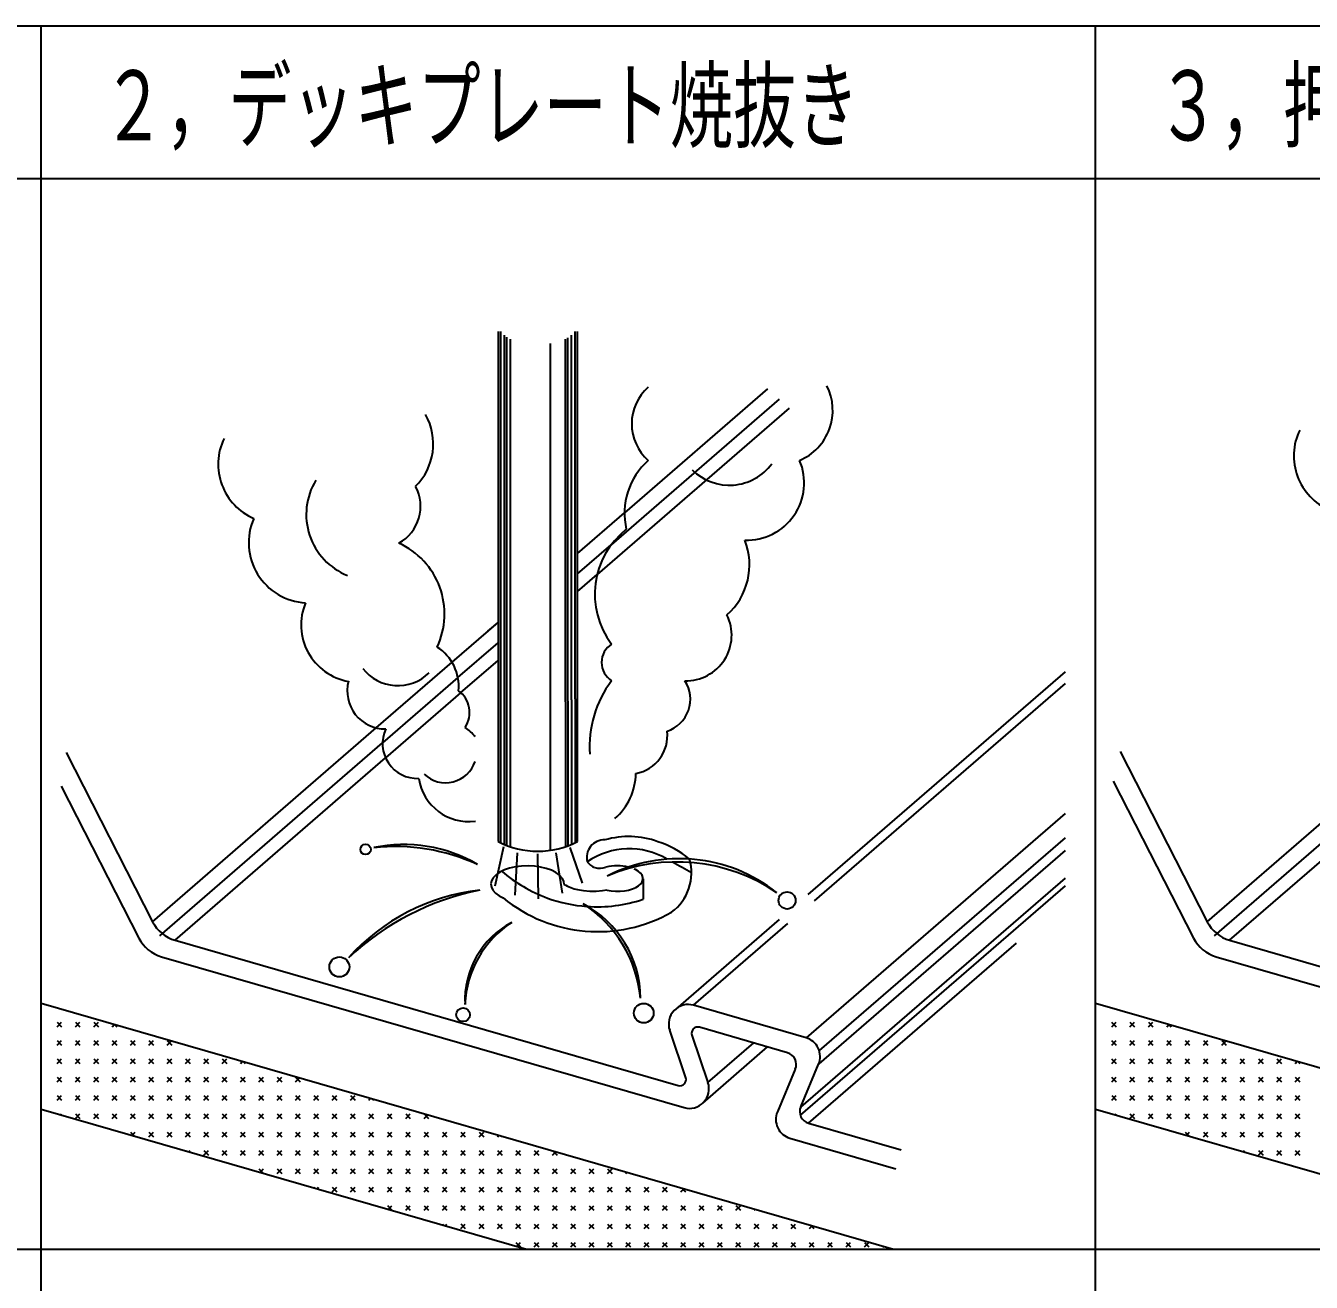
# Model space of a CAD drawing. Extents: x 4 to 588, y 3 to 416.
# Drawn here: x 188.75 to 229.11, y 47.83 to 87.25 of the extents above; entities that cross this region are included whole.
import ezdxf

# ---------------------------------------------------------------- set-up
doc = ezdxf.new("R2010")
doc.units = 0
doc.header["$LTSCALE"] = 0.5
doc.header["$MEASUREMENT"] = 0
doc.layers.add('M2-2-0', color=7, linetype='Continuous')
doc.styles.get("Standard").update_dxf_attribs({"font": 'txt', "width": 0.8, "height": 50, "bigfont": 'EXTFONT'})

msp = doc.modelspace()

# ---------------------------------------------------------------- linework, layer by layer
at = {"layer": 'M2-2-0', "color": 7, "linetype": 'Continuous'}
for p, q in [((155.641, 87.254), (289.037, 87.254)), ((189.234, 25.821), (189.234, 87.254)), ((222.339, 25.821), (222.339, 87.254)), ((189.234, 82.454), (155.641, 82.454)), ((222.339, 82.454), (189.234, 82.454)), ((255.445, 82.454), (222.339, 82.454)), ((203.582, 77.658), (203.582, 61.661)), ((203.659, 77.658), (203.659, 66.138)), ((203.774, 77.541), (203.774, 66.097)), ((203.851, 77.486), (203.851, 66.073)), ((205.887, 66.097), (205.887, 77.54)), ((206.002, 66.138), (206.002, 77.657)), ((206.079, 61.661), (206.079, 77.658)), ((203.966, 77.423), (203.966, 66.041)), ((205.214, 77.279), (205.214, 66.665)), ((205.695, 66.041), (205.695, 77.422)), ((205.772, 66.062), (205.772, 77.463)), ((212.403, 75.532), (207.135, 70.97)), ((212.038, 75.856), (207.551, 71.97)), ((212.718, 75.251), (206.692, 70.033)), ((206.079, 70.695), (207.551, 71.97)), ((206.079, 70.055), (207.135, 70.97)), ((206.079, 69.502), (206.692, 70.033)), ((202.136, 67.281), (203.582, 68.533)), ((203.26, 68.254), (203.582, 68.533)), ((202.321, 66.801), (203.582, 67.893)), ((199.757, 65.221), (202.136, 67.281)), ((202.402, 66.317), (203.582, 67.34)), ((202.321, 66.801), (199.955, 64.752)), ((205.214, 66.665), (205.214, 61.379)), ((221.379, 66.983), (213.31, 59.995)), ((221.379, 66.614), (213.505, 59.795)), ((202.402, 66.317), (200.05, 64.281)), ((203.659, 66.138), (203.659, 61.622)), ((203.774, 66.097), (203.774, 61.569)), ((203.851, 66.073), (203.851, 61.538)), ((203.966, 66.041), (203.966, 61.495)), ((205.695, 66.041), (205.695, 61.495)), ((205.772, 66.062), (205.772, 61.523)), ((205.887, 66.097), (205.887, 61.569)), ((206.002, 66.138), (206.002, 61.622)), ((225.841, 59.14), (233.274, 65.577)), ((226.068, 58.696), (233.796, 65.388)), ((192.735, 59.14), (199.757, 65.221)), ((192.962, 58.696), (199.955, 64.752)), ((226.547, 58.557), (233.741, 64.788)), ((190.019, 64.45), (192.735, 59.14)), ((193.441, 58.557), (200.05, 64.281)), ((223.108, 64.483), (225.841, 59.14)), ((189.872, 63.39), (192.309, 58.623)), ((222.894, 63.551), (225.415, 58.623)), ((221.379, 62.533), (213.256, 55.498)), ((221.379, 61.774), (213.665, 55.093)), ((203.748, 61.487), (203.48, 60.257)), ((205.833, 61.469), (206.225, 60.346)), ((221.379, 61.372), (213.647, 54.676)), ((204.186, 61.304), (204.109, 59.977)), ((204.821, 61.266), (204.84, 59.861)), ((205.398, 61.304), (205.591, 60.034)), ((203.518, 60.611), (203.43, 60.521)), ((203.635, 60.693), (203.518, 60.611)), ((203.779, 60.763), (203.635, 60.693)), ((203.945, 60.819), (203.779, 60.763)), ((204.128, 60.861), (203.945, 60.819)), ((204.322, 60.885), (204.128, 60.861)), ((204.523, 60.893), (204.322, 60.885)), ((204.722, 60.883), (204.523, 60.893)), ((204.916, 60.856), (204.722, 60.883)), ((205.097, 60.812), (204.916, 60.856)), ((205.26, 60.753), (205.097, 60.812)), ((205.4, 60.682), (205.26, 60.753)), ((205.513, 60.599), (205.4, 60.682)), ((205.595, 60.507), (205.513, 60.599)), ((207.895, 60.776), (207.859, 60.793)), ((207.985, 60.724), (207.895, 60.776)), ((208.055, 60.664), (207.985, 60.724)), ((208.104, 60.598), (208.055, 60.664)), ((208.129, 60.53), (208.104, 60.598)), ((203.376, 60.424), (203.356, 60.324)), ((203.356, 60.324), (203.371, 60.224)), ((203.371, 60.224), (203.42, 60.127)), ((203.43, 60.521), (203.376, 60.424)), ((205.645, 60.41), (205.595, 60.507)), ((205.66, 60.31), (205.645, 60.41)), ((206.077, 60.148), (206.266, 60.115)), ((206.863, 60.117), (206.995, 60.139)), ((207.547, 60.108), (207.677, 60.132)), ((207.677, 60.132), (207.797, 60.167)), ((207.797, 60.167), (207.903, 60.212)), ((207.903, 60.212), (207.992, 60.266)), ((207.992, 60.266), (208.06, 60.326)), ((208.06, 60.326), (208.107, 60.392)), ((208.107, 60.392), (208.13, 60.461)), ((208.13, 60.461), (208.129, 60.53)), ((208.133, 60.483), (208.133, 59.842)), ((221.379, 60.266), (213.07, 53.07)), ((221.379, 60.51), (213.077, 53.32)), ((203.42, 60.127), (203.503, 60.035)), ((203.503, 60.035), (203.616, 59.952)), ((203.616, 59.952), (203.738, 59.888)), ((206.266, 60.115), (206.465, 60.098)), ((206.465, 60.098), (206.666, 60.099)), ((206.666, 60.099), (206.863, 60.117)), ((207.003, 60.13), (207.134, 60.106)), ((207.134, 60.106), (207.271, 60.095)), ((207.271, 60.095), (207.41, 60.095)), ((207.41, 60.095), (207.547, 60.108)), ((212.402, 59.208), (209.158, 56.399)), ((209.721, 56.518), (212.68, 59.08)), ((193.441, 58.557), (209.237, 53.997)), ((226.547, 58.557), (238.697, 55.05)), ((213.33, 52.816), (219.855, 58.465)), ((193.015, 58.041), (209.42, 53.305)), ((226.121, 58.041), (238.697, 54.41)), ((189.234, 56.587), (215.996, 48.861)), ((213.249, 55.5), (209.721, 56.518)), ((222.339, 56.587), (249.102, 48.861)), ((189.738, 56.421), (189.754, 56.437)), ((222.844, 56.421), (222.859, 56.437)), ((189.738, 55.845), (189.882, 55.989)), ((189.738, 55.989), (189.882, 55.845)), ((190.314, 55.845), (190.458, 55.989)), ((190.314, 55.989), (190.458, 55.845)), ((190.89, 55.845), (191.034, 55.989)), ((190.89, 55.989), (191.034, 55.845)), ((191.466, 55.845), (191.541, 55.921)), ((191.531, 55.924), (191.61, 55.845)), ((209.472, 54.243), (208.969, 55.731)), ((212.664, 55.029), (209.904, 55.826)), ((222.843, 55.989), (222.987, 55.845)), ((222.844, 55.845), (222.987, 55.989)), ((223.419, 55.845), (223.564, 55.989)), ((223.419, 55.989), (223.563, 55.845)), ((223.995, 55.845), (224.139, 55.989)), ((223.995, 55.989), (224.139, 55.845)), ((224.572, 55.845), (224.647, 55.921)), ((224.637, 55.924), (224.715, 55.845)), ((189.738, 55.269), (189.882, 55.413)), ((189.738, 55.413), (189.882, 55.269)), ((190.314, 55.269), (190.458, 55.413)), ((190.314, 55.413), (190.458, 55.269)), ((190.89, 55.269), (191.034, 55.413)), ((190.89, 55.413), (191.034, 55.269)), ((191.466, 55.269), (191.61, 55.413)), ((191.466, 55.413), (191.61, 55.269)), ((192.042, 55.269), (192.186, 55.413)), ((192.042, 55.413), (192.186, 55.269)), ((192.618, 55.414), (192.762, 55.269)), ((192.618, 55.269), (192.762, 55.413)), ((193.194, 55.413), (193.338, 55.269)), ((193.194, 55.269), (193.329, 55.405)), ((209.669, 55.58), (210.172, 54.093)), ((210.172, 54.093), (211.606, 55.335)), ((222.843, 55.413), (222.987, 55.269)), ((222.844, 55.269), (222.987, 55.413)), ((223.419, 55.269), (223.564, 55.413)), ((223.419, 55.413), (223.563, 55.269)), ((223.995, 55.413), (224.139, 55.269)), ((223.996, 55.269), (224.14, 55.413)), ((224.571, 55.269), (224.715, 55.413)), ((224.571, 55.413), (224.715, 55.269)), ((225.147, 55.413), (225.291, 55.269)), ((225.148, 55.269), (225.292, 55.413)), ((225.723, 55.414), (225.867, 55.269)), ((225.724, 55.269), (225.868, 55.413)), ((226.299, 55.413), (226.443, 55.269)), ((226.3, 55.269), (226.435, 55.405)), ((193.77, 55.269), (193.776, 55.276)), ((210.012, 53.449), (212.043, 55.208)), ((226.876, 55.269), (226.882, 55.276)), ((189.738, 54.693), (189.882, 54.837)), ((189.738, 54.837), (189.882, 54.693)), ((190.314, 54.693), (190.458, 54.837)), ((190.314, 54.837), (190.458, 54.693)), ((190.89, 54.693), (191.034, 54.837)), ((190.89, 54.837), (191.034, 54.693)), ((191.466, 54.693), (191.61, 54.837)), ((191.466, 54.837), (191.61, 54.693)), ((192.042, 54.693), (192.186, 54.837)), ((192.042, 54.837), (192.186, 54.693)), ((192.618, 54.693), (192.762, 54.837)), ((192.618, 54.837), (192.762, 54.693)), ((193.194, 54.693), (193.338, 54.837)), ((193.194, 54.837), (193.338, 54.693)), ((193.77, 54.693), (193.914, 54.837)), ((193.77, 54.837), (193.914, 54.693)), ((194.346, 54.693), (194.49, 54.837)), ((194.346, 54.837), (194.49, 54.693)), ((194.922, 54.693), (195.066, 54.837)), ((194.922, 54.837), (195.066, 54.693)), ((195.498, 54.693), (195.564, 54.76)), ((195.58, 54.755), (195.642, 54.693)), ((212.912, 54.511), (212.349, 53.174)), ((213.083, 53.334), (213.645, 54.671)), ((222.843, 54.837), (222.987, 54.693)), ((222.844, 54.693), (222.987, 54.837)), ((223.419, 54.693), (223.564, 54.837)), ((223.419, 54.837), (223.563, 54.693)), ((223.995, 54.693), (224.139, 54.837)), ((223.995, 54.837), (224.139, 54.693)), ((224.571, 54.693), (224.715, 54.837)), ((224.571, 54.837), (224.715, 54.693)), ((225.148, 54.693), (225.292, 54.837)), ((225.148, 54.837), (225.291, 54.693)), ((225.723, 54.693), (225.867, 54.837)), ((225.723, 54.837), (225.867, 54.693)), ((226.299, 54.837), (226.443, 54.693)), ((226.3, 54.693), (226.443, 54.837)), ((226.875, 54.837), (227.019, 54.693)), ((226.876, 54.693), (227.019, 54.837)), ((227.451, 54.693), (227.595, 54.837)), ((227.451, 54.837), (227.595, 54.693)), ((228.027, 54.837), (228.171, 54.693)), ((228.028, 54.693), (228.171, 54.837)), ((228.603, 54.693), (228.67, 54.76)), ((228.686, 54.755), (228.747, 54.693)), ((189.738, 54.117), (189.882, 54.261)), ((189.738, 54.261), (189.882, 54.117)), ((190.314, 54.117), (190.458, 54.261)), ((190.314, 54.261), (190.458, 54.117)), ((190.89, 54.117), (191.034, 54.261)), ((190.89, 54.261), (191.034, 54.117)), ((191.466, 54.117), (191.61, 54.261)), ((191.466, 54.261), (191.61, 54.117)), ((192.042, 54.117), (192.186, 54.261)), ((192.042, 54.261), (192.186, 54.117)), ((192.618, 54.117), (192.762, 54.261)), ((192.618, 54.261), (192.762, 54.117)), ((193.194, 54.117), (193.338, 54.261)), ((193.194, 54.261), (193.338, 54.117)), ((193.77, 54.117), (193.914, 54.261)), ((193.77, 54.261), (193.914, 54.118)), ((194.346, 54.117), (194.49, 54.261)), ((194.346, 54.261), (194.49, 54.117)), ((194.922, 54.117), (195.066, 54.261)), ((194.922, 54.261), (195.066, 54.117)), ((195.498, 54.117), (195.642, 54.261)), ((195.498, 54.261), (195.642, 54.118)), ((196.074, 54.117), (196.218, 54.261)), ((196.074, 54.261), (196.218, 54.118)), ((196.65, 54.117), (196.794, 54.261)), ((196.65, 54.261), (196.794, 54.118)), ((197.226, 54.261), (197.37, 54.117)), ((197.226, 54.117), (197.352, 54.243)), ((222.843, 54.261), (222.987, 54.117)), ((222.844, 54.117), (222.988, 54.261)), ((223.419, 54.117), (223.564, 54.261)), ((223.419, 54.261), (223.563, 54.117)), ((223.995, 54.117), (224.139, 54.261)), ((223.995, 54.261), (224.139, 54.117)), ((224.571, 54.261), (224.715, 54.117)), ((224.572, 54.117), (224.716, 54.261)), ((225.147, 54.261), (225.291, 54.117)), ((225.148, 54.117), (225.292, 54.261)), ((225.723, 54.117), (225.867, 54.261)), ((225.723, 54.261), (225.867, 54.117)), ((226.299, 54.261), (226.443, 54.117)), ((226.3, 54.117), (226.443, 54.261)), ((226.875, 54.261), (227.019, 54.118)), ((226.876, 54.117), (227.019, 54.261)), ((227.451, 54.117), (227.595, 54.261)), ((227.451, 54.261), (227.595, 54.117)), ((228.027, 54.261), (228.171, 54.117)), ((228.028, 54.117), (228.172, 54.261)), ((228.603, 54.117), (228.748, 54.261)), ((228.603, 54.261), (228.747, 54.118)), ((189.738, 53.686), (189.882, 53.542)), ((189.738, 53.541), (189.882, 53.685)), ((190.314, 53.541), (190.458, 53.685)), ((190.314, 53.685), (190.458, 53.541)), ((190.89, 53.541), (191.034, 53.685)), ((190.89, 53.685), (191.034, 53.541)), ((191.466, 53.541), (191.61, 53.685)), ((191.466, 53.685), (191.61, 53.541)), ((192.042, 53.541), (192.186, 53.685)), ((192.042, 53.685), (192.186, 53.541)), ((192.618, 53.541), (192.762, 53.685)), ((192.618, 53.685), (192.762, 53.541)), ((193.194, 53.541), (193.338, 53.685)), ((193.194, 53.685), (193.338, 53.541)), ((193.77, 53.541), (193.914, 53.685)), ((193.77, 53.685), (193.914, 53.541)), ((194.346, 53.541), (194.49, 53.685)), ((194.346, 53.685), (194.49, 53.542)), ((194.922, 53.541), (195.066, 53.685)), ((194.922, 53.685), (195.066, 53.541)), ((195.498, 53.541), (195.642, 53.685)), ((195.498, 53.685), (195.642, 53.541)), ((196.074, 53.541), (196.218, 53.685)), ((196.074, 53.685), (196.218, 53.542)), ((196.65, 53.541), (196.794, 53.685)), ((196.65, 53.685), (196.794, 53.542)), ((197.226, 53.541), (197.37, 53.685)), ((197.226, 53.685), (197.37, 53.542)), ((197.802, 53.541), (197.946, 53.685)), ((197.802, 53.685), (197.946, 53.541)), ((198.378, 53.541), (198.522, 53.685)), ((198.378, 53.685), (198.522, 53.542)), ((198.954, 53.541), (199.098, 53.685)), ((198.954, 53.685), (199.098, 53.542)), ((222.844, 53.686), (222.988, 53.542)), ((222.844, 53.541), (222.987, 53.685)), ((223.419, 53.541), (223.564, 53.685)), ((223.419, 53.685), (223.563, 53.541)), ((223.995, 53.685), (224.139, 53.541)), ((223.996, 53.541), (224.14, 53.685)), ((224.571, 53.541), (224.715, 53.685)), ((224.571, 53.685), (224.715, 53.541)), ((225.147, 53.685), (225.291, 53.541)), ((225.148, 53.541), (225.292, 53.685)), ((225.723, 53.541), (225.867, 53.685)), ((225.723, 53.685), (225.867, 53.541)), ((226.299, 53.685), (226.443, 53.541)), ((226.3, 53.541), (226.443, 53.685)), ((226.875, 53.685), (227.019, 53.541)), ((226.876, 53.541), (227.019, 53.685)), ((227.451, 53.685), (227.595, 53.542)), ((227.452, 53.541), (227.596, 53.685)), ((228.027, 53.685), (228.171, 53.541)), ((228.028, 53.541), (228.171, 53.685)), ((228.603, 53.541), (228.748, 53.685)), ((228.603, 53.685), (228.747, 53.541)), ((199.53, 53.541), (199.587, 53.598)), ((199.629, 53.586), (199.674, 53.542)), ((189.234, 53.262), (204.476, 48.861)), ((189.855, 53.082), (189.882, 53.109)), ((190.314, 53.11), (190.458, 52.966)), ((190.314, 52.965), (190.458, 53.109)), ((190.89, 52.965), (191.034, 53.109)), ((190.89, 53.109), (191.034, 52.965)), ((191.466, 52.965), (191.61, 53.109)), ((191.466, 53.109), (191.61, 52.965)), ((192.042, 52.965), (192.186, 53.109)), ((192.042, 53.109), (192.186, 52.965)), ((192.618, 52.965), (192.762, 53.109)), ((192.618, 53.109), (192.762, 52.965)), ((193.194, 52.965), (193.338, 53.109)), ((193.194, 53.109), (193.338, 52.965)), ((193.77, 52.965), (193.914, 53.109)), ((193.77, 53.109), (193.914, 52.965)), ((194.346, 52.965), (194.49, 53.109)), ((194.346, 53.109), (194.49, 52.965)), ((194.922, 52.965), (195.066, 53.109)), ((194.922, 53.109), (195.066, 52.965)), ((195.498, 52.965), (195.642, 53.109)), ((195.498, 53.109), (195.642, 52.965)), ((196.074, 52.965), (196.218, 53.109)), ((196.074, 53.109), (196.218, 52.965)), ((196.65, 52.965), (196.794, 53.109)), ((196.65, 53.109), (196.794, 52.965)), ((197.226, 52.965), (197.37, 53.109)), ((197.226, 53.109), (197.37, 52.965)), ((197.802, 52.965), (197.946, 53.109)), ((197.802, 53.109), (197.946, 52.965)), ((198.378, 52.965), (198.522, 53.109)), ((198.378, 53.109), (198.522, 52.965)), ((198.954, 52.965), (199.098, 53.109)), ((198.954, 53.109), (199.098, 52.965)), ((199.53, 52.965), (199.674, 53.109)), ((199.53, 53.109), (199.674, 52.965)), ((200.106, 52.965), (200.25, 53.109)), ((200.106, 53.109), (200.25, 52.965)), ((200.682, 52.965), (200.826, 53.109)), ((200.682, 53.109), (200.826, 52.966)), ((201.258, 53.109), (201.402, 52.965)), ((201.258, 52.965), (201.375, 53.082)), ((222.339, 53.262), (237.582, 48.861)), ((222.96, 53.082), (222.987, 53.109)), ((223.419, 53.11), (223.564, 52.966)), ((223.419, 52.965), (223.564, 53.109)), ((223.995, 52.965), (224.139, 53.109)), ((223.995, 53.109), (224.139, 52.965)), ((224.571, 52.965), (224.715, 53.109)), ((224.571, 53.109), (224.715, 52.965)), ((225.147, 53.109), (225.291, 52.965)), ((225.148, 52.965), (225.292, 53.109)), ((225.723, 52.965), (225.867, 53.109)), ((225.723, 53.109), (225.867, 52.965)), ((226.299, 53.109), (226.443, 52.965)), ((226.3, 52.965), (226.443, 53.109)), ((226.875, 53.109), (227.019, 52.965)), ((226.876, 52.965), (227.019, 53.109)), ((227.451, 52.965), (227.595, 53.109)), ((227.451, 53.109), (227.595, 52.965)), ((228.027, 53.109), (228.171, 52.965)), ((228.028, 52.965), (228.171, 53.109)), ((228.603, 52.965), (228.748, 53.109)), ((228.603, 53.109), (228.747, 52.965)), ((192.042, 52.533), (192.158, 52.417)), ((192.09, 52.437), (192.186, 52.533)), ((192.618, 52.389), (192.762, 52.533)), ((192.618, 52.533), (192.762, 52.389)), ((193.194, 52.389), (193.338, 52.533)), ((193.194, 52.533), (193.338, 52.389)), ((193.77, 52.389), (193.914, 52.533)), ((193.77, 52.533), (193.914, 52.389)), ((194.346, 52.389), (194.49, 52.533)), ((194.346, 52.533), (194.49, 52.389)), ((194.922, 52.389), (195.066, 52.533)), ((194.922, 52.533), (195.066, 52.389)), ((195.498, 52.389), (195.642, 52.533)), ((195.498, 52.533), (195.642, 52.39)), ((196.074, 52.389), (196.218, 52.533)), ((196.074, 52.533), (196.218, 52.389)), ((196.65, 52.389), (196.794, 52.533)), ((196.65, 52.533), (196.794, 52.389)), ((197.226, 52.389), (197.37, 52.533)), ((197.226, 52.533), (197.37, 52.39)), ((197.802, 52.389), (197.946, 52.533)), ((197.802, 52.533), (197.946, 52.39)), ((198.378, 52.389), (198.522, 52.533)), ((198.378, 52.533), (198.522, 52.39)), ((198.954, 52.389), (199.098, 52.533)), ((198.954, 52.533), (199.098, 52.389)), ((199.53, 52.389), (199.674, 52.533)), ((199.53, 52.533), (199.674, 52.39)), ((200.106, 52.389), (200.25, 52.533)), ((200.106, 52.533), (200.25, 52.39)), ((200.682, 52.389), (200.826, 52.533)), ((200.682, 52.533), (200.826, 52.39)), ((201.258, 52.534), (201.402, 52.39)), ((201.258, 52.389), (201.402, 52.533)), ((201.834, 52.389), (201.978, 52.533)), ((201.834, 52.533), (201.978, 52.389)), ((202.41, 52.389), (202.554, 52.533)), ((202.41, 52.533), (202.554, 52.39)), ((202.986, 52.534), (203.13, 52.39)), ((202.986, 52.389), (203.13, 52.533)), ((213.33, 52.816), (216.241, 51.976)), ((225.147, 52.533), (225.263, 52.417)), ((225.195, 52.437), (225.292, 52.533)), ((225.723, 52.389), (225.867, 52.533)), ((225.723, 52.533), (225.867, 52.389)), ((226.299, 52.533), (226.443, 52.389)), ((226.3, 52.389), (226.444, 52.533)), ((226.875, 52.533), (227.019, 52.389)), ((226.876, 52.389), (227.019, 52.533)), ((227.451, 52.389), (227.595, 52.533)), ((227.451, 52.533), (227.595, 52.389)), ((228.027, 52.533), (228.171, 52.389)), ((228.028, 52.389), (228.171, 52.533)), ((228.603, 52.389), (228.748, 52.533)), ((228.603, 52.533), (228.747, 52.39)), ((203.562, 52.389), (203.61, 52.437)), ((203.678, 52.418), (203.706, 52.389)), ((212.745, 52.345), (216.071, 51.385)), ((193.77, 51.957), (193.777, 51.95)), ((193.877, 51.921), (193.914, 51.957)), ((194.346, 51.813), (194.49, 51.957)), ((194.346, 51.957), (194.49, 51.813)), ((194.922, 51.813), (195.066, 51.957)), ((194.922, 51.957), (195.066, 51.813)), ((195.498, 51.813), (195.642, 51.957)), ((195.498, 51.957), (195.642, 51.813)), ((196.074, 51.813), (196.218, 51.957)), ((196.074, 51.957), (196.218, 51.814)), ((196.65, 51.813), (196.794, 51.957)), ((196.65, 51.957), (196.794, 51.813)), ((197.226, 51.813), (197.37, 51.957)), ((197.226, 51.957), (197.37, 51.813)), ((197.802, 51.813), (197.946, 51.957)), ((197.802, 51.957), (197.946, 51.814)), ((198.378, 51.813), (198.522, 51.957)), ((198.378, 51.957), (198.522, 51.814)), ((198.954, 51.813), (199.098, 51.957)), ((198.954, 51.957), (199.098, 51.814)), ((199.53, 51.813), (199.674, 51.957)), ((199.53, 51.957), (199.674, 51.813)), ((200.106, 51.813), (200.25, 51.957)), ((200.106, 51.957), (200.25, 51.814)), ((200.682, 51.813), (200.826, 51.957)), ((200.682, 51.957), (200.826, 51.814)), ((201.258, 51.813), (201.402, 51.957)), ((201.258, 51.957), (201.402, 51.814)), ((201.834, 51.813), (201.978, 51.957)), ((201.834, 51.957), (201.978, 51.814)), ((202.41, 51.813), (202.554, 51.957)), ((202.41, 51.957), (202.554, 51.813)), ((202.986, 51.813), (203.13, 51.957)), ((202.986, 51.957), (203.13, 51.814)), ((203.562, 51.958), (203.706, 51.814)), ((203.562, 51.813), (203.706, 51.957)), ((204.138, 51.813), (204.282, 51.957)), ((204.138, 51.957), (204.282, 51.813)), ((204.714, 51.813), (204.858, 51.957)), ((204.714, 51.957), (204.858, 51.813)), ((205.29, 51.813), (205.397, 51.921)), ((205.297, 51.95), (205.434, 51.813)), ((226.875, 51.957), (226.883, 51.95)), ((226.983, 51.921), (227.019, 51.957)), ((227.451, 51.813), (227.595, 51.957)), ((227.451, 51.957), (227.595, 51.813)), ((228.027, 51.957), (228.171, 51.813)), ((228.028, 51.813), (228.171, 51.957)), ((228.603, 51.813), (228.748, 51.957)), ((228.603, 51.957), (228.747, 51.813)), ((196.074, 51.381), (196.207, 51.249)), ((196.112, 51.276), (196.218, 51.381)), ((196.65, 51.382), (196.794, 51.237)), ((196.65, 51.237), (196.794, 51.381)), ((197.226, 51.237), (197.37, 51.381)), ((197.226, 51.381), (197.37, 51.237)), ((197.802, 51.237), (197.946, 51.381)), ((197.802, 51.381), (197.946, 51.237)), ((198.378, 51.382), (198.522, 51.237)), ((198.378, 51.237), (198.522, 51.381)), ((198.954, 51.382), (199.098, 51.237)), ((198.954, 51.237), (199.098, 51.381)), ((199.53, 51.382), (199.674, 51.238)), ((199.53, 51.237), (199.674, 51.381)), ((200.106, 51.237), (200.25, 51.381)), ((200.106, 51.381), (200.25, 51.237)), ((200.682, 51.382), (200.826, 51.237)), ((200.682, 51.237), (200.826, 51.381)), ((201.258, 51.382), (201.402, 51.237)), ((201.258, 51.237), (201.402, 51.381)), ((201.834, 51.382), (201.978, 51.238)), ((201.834, 51.237), (201.978, 51.381)), ((202.41, 51.382), (202.554, 51.238)), ((202.41, 51.237), (202.554, 51.381)), ((202.986, 51.237), (203.13, 51.381)), ((202.986, 51.381), (203.13, 51.237)), ((203.562, 51.382), (203.706, 51.237)), ((203.562, 51.237), (203.706, 51.381)), ((204.138, 51.382), (204.282, 51.238)), ((204.138, 51.237), (204.282, 51.381)), ((204.714, 51.237), (204.858, 51.381)), ((204.714, 51.381), (204.858, 51.237)), ((205.29, 51.237), (205.434, 51.381)), ((205.29, 51.381), (205.434, 51.237)), ((205.866, 51.237), (206.01, 51.381)), ((205.866, 51.381), (206.01, 51.237)), ((206.442, 51.237), (206.586, 51.381)), ((206.442, 51.381), (206.586, 51.237)), ((207.018, 51.237), (207.162, 51.381)), ((207.018, 51.381), (207.162, 51.237)), ((207.594, 51.237), (207.632, 51.276)), ((207.727, 51.249), (207.738, 51.238)), ((197.802, 50.805), (197.826, 50.781)), ((197.9, 50.76), (197.946, 50.805)), ((198.378, 50.661), (198.522, 50.805)), ((198.378, 50.805), (198.522, 50.661)), ((198.954, 50.661), (199.098, 50.805)), ((198.954, 50.805), (199.098, 50.661)), ((199.53, 50.661), (199.674, 50.805)), ((199.53, 50.805), (199.674, 50.661)), ((200.106, 50.806), (200.25, 50.661)), ((200.106, 50.661), (200.25, 50.805)), ((200.682, 50.661), (200.826, 50.805)), ((200.682, 50.805), (200.826, 50.661)), ((201.258, 50.661), (201.402, 50.805)), ((201.258, 50.805), (201.402, 50.661)), ((201.834, 50.661), (201.978, 50.805)), ((201.834, 50.805), (201.978, 50.661)), ((202.41, 50.806), (202.554, 50.661)), ((202.41, 50.661), (202.554, 50.805)), ((202.986, 50.806), (203.13, 50.662)), ((202.986, 50.661), (203.13, 50.805)), ((203.562, 50.661), (203.706, 50.805)), ((203.562, 50.805), (203.706, 50.661)), ((204.138, 50.661), (204.282, 50.805)), ((204.138, 50.805), (204.282, 50.661)), ((204.714, 50.806), (204.858, 50.662)), ((204.714, 50.661), (204.858, 50.805)), ((205.29, 50.661), (205.434, 50.805)), ((205.29, 50.805), (205.434, 50.661)), ((205.866, 50.661), (206.01, 50.805)), ((205.866, 50.805), (206.01, 50.661)), ((206.442, 50.661), (206.586, 50.805)), ((206.442, 50.805), (206.586, 50.661)), ((207.018, 50.661), (207.162, 50.805)), ((207.018, 50.805), (207.162, 50.661)), ((207.594, 50.661), (207.738, 50.805)), ((207.594, 50.805), (207.738, 50.661)), ((208.17, 50.806), (208.314, 50.662)), ((208.17, 50.661), (208.314, 50.805)), ((208.746, 50.806), (208.89, 50.662)), ((208.746, 50.661), (208.89, 50.805)), ((209.322, 50.661), (209.42, 50.759)), ((209.346, 50.781), (209.466, 50.662)), ((200.106, 50.23), (200.25, 50.085)), ((200.135, 50.114), (200.25, 50.229)), ((200.682, 50.23), (200.826, 50.085)), ((200.682, 50.085), (200.826, 50.229)), ((201.258, 50.085), (201.402, 50.229)), ((201.258, 50.229), (201.402, 50.085)), ((201.834, 50.23), (201.978, 50.085)), ((201.834, 50.085), (201.978, 50.229)), ((202.41, 50.23), (202.554, 50.085)), ((202.41, 50.085), (202.554, 50.229)), ((202.986, 50.23), (203.13, 50.085)), ((202.986, 50.085), (203.13, 50.229)), ((203.562, 50.23), (203.706, 50.086)), ((203.562, 50.085), (203.706, 50.229)), ((204.138, 50.085), (204.282, 50.229)), ((204.138, 50.229), (204.282, 50.085)), ((204.714, 50.23), (204.858, 50.085)), ((204.714, 50.085), (204.858, 50.229)), ((205.29, 50.23), (205.434, 50.086)), ((205.29, 50.085), (205.434, 50.229)), ((205.866, 50.085), (206.01, 50.229)), ((205.866, 50.229), (206.01, 50.085)), ((206.442, 50.085), (206.586, 50.229)), ((206.442, 50.229), (206.586, 50.085)), ((207.018, 50.085), (207.162, 50.229)), ((207.018, 50.229), (207.162, 50.085)), ((207.594, 50.085), (207.738, 50.229)), ((207.594, 50.229), (207.738, 50.085)), ((208.17, 50.085), (208.314, 50.229)), ((208.17, 50.229), (208.314, 50.085)), ((208.746, 50.23), (208.89, 50.086)), ((208.746, 50.085), (208.89, 50.229)), ((209.322, 50.23), (209.466, 50.086)), ((209.322, 50.085), (209.466, 50.229)), ((209.898, 50.23), (210.042, 50.086)), ((209.898, 50.085), (210.042, 50.229)), ((210.474, 50.23), (210.618, 50.085)), ((210.474, 50.085), (210.618, 50.229)), ((211.05, 50.23), (211.194, 50.086)), ((211.05, 50.085), (211.194, 50.229)), ((211.626, 50.085), (211.655, 50.114)), ((201.834, 49.653), (201.875, 49.612)), ((201.923, 49.598), (201.978, 49.653)), ((202.41, 49.654), (202.554, 49.509)), ((202.41, 49.509), (202.554, 49.653)), ((202.986, 49.654), (203.13, 49.509)), ((202.986, 49.509), (203.13, 49.653)), ((203.562, 49.654), (203.706, 49.509)), ((203.562, 49.509), (203.706, 49.653)), ((204.138, 49.654), (204.282, 49.51)), ((204.138, 49.509), (204.282, 49.653)), ((204.714, 49.509), (204.858, 49.653)), ((204.714, 49.653), (204.858, 49.509)), ((205.29, 49.654), (205.434, 49.509)), ((205.29, 49.509), (205.434, 49.653)), ((205.866, 49.654), (206.01, 49.51)), ((205.866, 49.509), (206.01, 49.653)), ((206.442, 49.509), (206.586, 49.653)), ((206.442, 49.653), (206.586, 49.509)), ((207.018, 49.509), (207.162, 49.653)), ((207.018, 49.653), (207.162, 49.509)), ((207.594, 49.509), (207.738, 49.653)), ((207.594, 49.653), (207.738, 49.509)), ((208.17, 49.509), (208.314, 49.653)), ((208.17, 49.653), (208.314, 49.509)), ((208.746, 49.509), (208.89, 49.653)), ((208.746, 49.653), (208.89, 49.509)), ((209.322, 49.654), (209.466, 49.51)), ((209.322, 49.509), (209.466, 49.653)), ((209.898, 49.654), (210.042, 49.51)), ((209.898, 49.509), (210.042, 49.653)), ((210.474, 49.654), (210.618, 49.51)), ((210.474, 49.509), (210.618, 49.653)), ((211.05, 49.654), (211.194, 49.509)), ((211.05, 49.509), (211.194, 49.653)), ((211.626, 49.654), (211.77, 49.51)), ((211.626, 49.509), (211.77, 49.653)), ((212.202, 49.509), (212.346, 49.653)), ((212.202, 49.653), (212.346, 49.509)), ((212.777, 49.653), (212.921, 49.509)), ((212.778, 49.509), (212.922, 49.653)), ((213.354, 49.51), (213.443, 49.598)), ((213.395, 49.613), (213.497, 49.509)), ((155.641, 48.861), (189.234, 48.861)), ((189.234, 48.861), (222.339, 48.861)), ((204.138, 49.078), (204.282, 48.933)), ((204.158, 48.953), (204.282, 49.077)), ((204.714, 49.078), (204.858, 48.934)), ((204.714, 48.933), (204.858, 49.077)), ((205.29, 48.933), (205.434, 49.077)), ((205.29, 49.077), (205.434, 48.933)), ((205.866, 48.933), (206.01, 49.077)), ((205.866, 49.077), (206.01, 48.933)), ((206.442, 49.078), (206.586, 48.934)), ((206.442, 48.933), (206.586, 49.077)), ((207.018, 48.933), (207.162, 49.077)), ((207.018, 49.077), (207.162, 48.933)), ((207.594, 48.933), (207.738, 49.077)), ((207.594, 49.077), (207.738, 48.933)), ((208.17, 48.933), (208.314, 49.077)), ((208.17, 49.077), (208.314, 48.933)), ((208.746, 48.933), (208.89, 49.077)), ((208.746, 49.077), (208.89, 48.933)), ((209.322, 48.933), (209.466, 49.077)), ((209.322, 49.077), (209.466, 48.933)), ((209.898, 49.078), (210.042, 48.934)), ((209.898, 48.933), (210.042, 49.077)), ((210.474, 49.078), (210.618, 48.934)), ((210.474, 48.933), (210.618, 49.077)), ((211.05, 49.078), (211.194, 48.934)), ((211.05, 48.933), (211.194, 49.077)), ((211.626, 49.078), (211.77, 48.933)), ((211.626, 48.933), (211.77, 49.077)), ((212.202, 49.078), (212.346, 48.934)), ((212.202, 48.933), (212.346, 49.077)), ((212.778, 48.934), (212.922, 49.078)), ((212.778, 49.077), (212.922, 48.933)), ((213.353, 49.077), (213.497, 48.933)), ((213.354, 48.933), (213.498, 49.077)), ((213.929, 49.077), (214.073, 48.933)), ((213.93, 48.933), (214.074, 49.077)), ((214.506, 48.933), (214.65, 49.077)), ((214.506, 49.077), (214.65, 48.933)), ((215.082, 49.078), (215.226, 48.933)), ((215.082, 48.933), (215.226, 49.077)), ((215.659, 48.932), (215.678, 48.953)), ((222.339, 48.861), (255.445, 48.861))]:
    msp.add_line(p, q, dxfattribs=at)
for centre, radius in [((199.425, 61.409), 0.162), ((212.654, 59.807), 0.269), ((198.6, 57.72), 0.314), ((208.155, 56.27), 0.308), ((202.483, 56.22), 0.215)]:
    msp.add_circle(centre, radius, dxfattribs=at)
for centre, radius, start, end in [((209.317, 74.765), 1.54, 131.5638, 228.4363), ((212.375, 75.188), 1.713, 293.1309, 26.7255), ((199.677, 74.134), 1.871, 314.5535, 29.3425), ((196.654, 73.495), 1.858, 154.2677, 246.469), ((230.42, 73.759), 1.858, 154.2677, 246.469), ((209.771, 71.953), 2.221, 131.6409, 193.03), ((210.842, 74.494), 1.658, 225.2367, 323.6743), ((211.394, 72.91), 1.797, 267.8915, 23.0394), ((199.621, 71.918), 2.061, 148.6715, 248.1986), ((199.834, 72.17), 1.316, 298.8142, 28.6154), ((197.645, 71.034), 1.892, 156.4131, 266.7341), ((209.206, 69.417), 2.588, 128.1317, 217.1782), ((209.371, 70.339), 2.104, 311.6147, 21.59), ((199.465, 68.796), 2.437, 334.6965, 65.6864), ((199.193, 68.45), 1.795, 157.222, 260.1503), ((209.484, 68.133), 1.432, 268.5464, 26.2577), ((207.519, 67.277), 0.687, 123.0739, 236.9259), ((200.901, 66.528), 1.447, 354.4271, 57.9391), ((200.436, 67.935), 1.389, 217.5931, 314.7786), ((200.039, 66.38), 1.192, 165.3226, 270.8145), ((209.899, 64.627), 3.448, 143.0299, 183.8262), ((208.566, 66.123), 1.054, 287.759, 33.2427), ((201.847, 65.704), 0.843, 326.4065, 54.203), ((201.047, 64.728), 1.092, 155.1274, 272.4915), ((200.876, 63.064), 2.743, 43.34, 52.4018), ((207.695, 64.973), 1.201, 280.2768, 6.9958), ((201.935, 64.473), 0.974, 225.9202, 341.9277), ((205.965, 63.836), 1.945, 311.2207, 358.685), ((202.665, 63.869), 1.588, 188.3901, 277.4642), ((207.683, 59.169), 2.643, 69.7652, 106.4163), ((200.625, 56.999), 4.563, 59.5105, 101.9442), ((200.345, 55.286), 6.212, 65.313, 96.1418), ((204.83, 64.022), 2.671, 242.1338, 297.8662), ((206.914, 61.156), 0.549, 87.7693, 194.4391), ((207.703, 59.084), 2.343, 59.5359, 124.2888), ((207.747, 58.903), 2.874, 50.0335, 72.8084), ((206.897, 61.429), 0.657, 218.5495, 244.5117), ((209.263, 56.166), 4.951, 51.6472, 117.1176), ((209.188, 55.395), 5.619, 55.9283, 112.8365), ((208.108, 60.678), 1.546, 306.6591, 16.0919), ((203.028, 49.794), 12.734, 58.6467, 61.7508), ((206.821, 64.413), 4.835, 229.7069, 249.5745), ((206.766, 61.39), 0.574, 254.6881, 290.624), ((207.261, 59.828), 1.065, 86.4082, 105.9393), ((207.283, 58.884), 2.008, 78.7595, 88.7456), ((204.717, 51.759), 8.547, 101.5452, 133.0538), ((203.737, 53.656), 6.517, 96.4419, 138.1572), ((206.307, 61.359), 1.232, 238.3704, 259.2688), ((206.714, 63.526), 4.699, 230.7176, 299.5496), ((206.689, 64.181), 4.573, 250.1177, 266.0263), ((206.689, 64.181), 4.573, 266.0263, 288.3984), ((204.125, 56.376), 3.945, 5.3347, 57.4113), ((204.683, 56.716), 3.371, 0.4593, 62.2868), ((193.761, 59.664), 1.152, 207.086, 253.898), ((205.306, 56.675), 2.765, 117.9009, 182.7133), ((205.764, 56.414), 3.223, 122.9277, 177.6863), ((226.866, 59.664), 1.152, 207.086, 253.898), ((193.335, 59.148), 1.152, 207.086, 253.898), ((226.441, 59.148), 1.152, 207.086, 253.898), ((209.551, 55.928), 0.614, 73.8979, 198.6943), ((209.85, 55.642), 0.192, 73.899, 198.6936), ((213.079, 54.909), 0.614, 337.1924, 73.898), ((212.558, 54.66), 0.384, 337.1923, 73.8975), ((209.29, 54.182), 0.192, 253.8988, 18.6943), ((209.59, 53.896), 0.614, 253.898, 18.6941), ((213.437, 53.185), 0.384, 157.1923, 253.8974), ((212.915, 52.936), 0.614, 157.1921, 253.898)]:
    msp.add_arc(centre, radius, start, end, dxfattribs=at)

# ---------------------------------------------------------------- texts
at = {"layer": 'M2-2-0', "color": 7, "linetype": 'Continuous', "width": 0.72}
for s, p in [('２，デッキプレート焼抜き', (191.154, 83.414)), ('３，押込み・溶着', (224.259, 83.414))]:
    msp.add_text(s, height=2.5, dxfattribs=at).set_placement(p)

doc.saveas('drawing.dxf')
